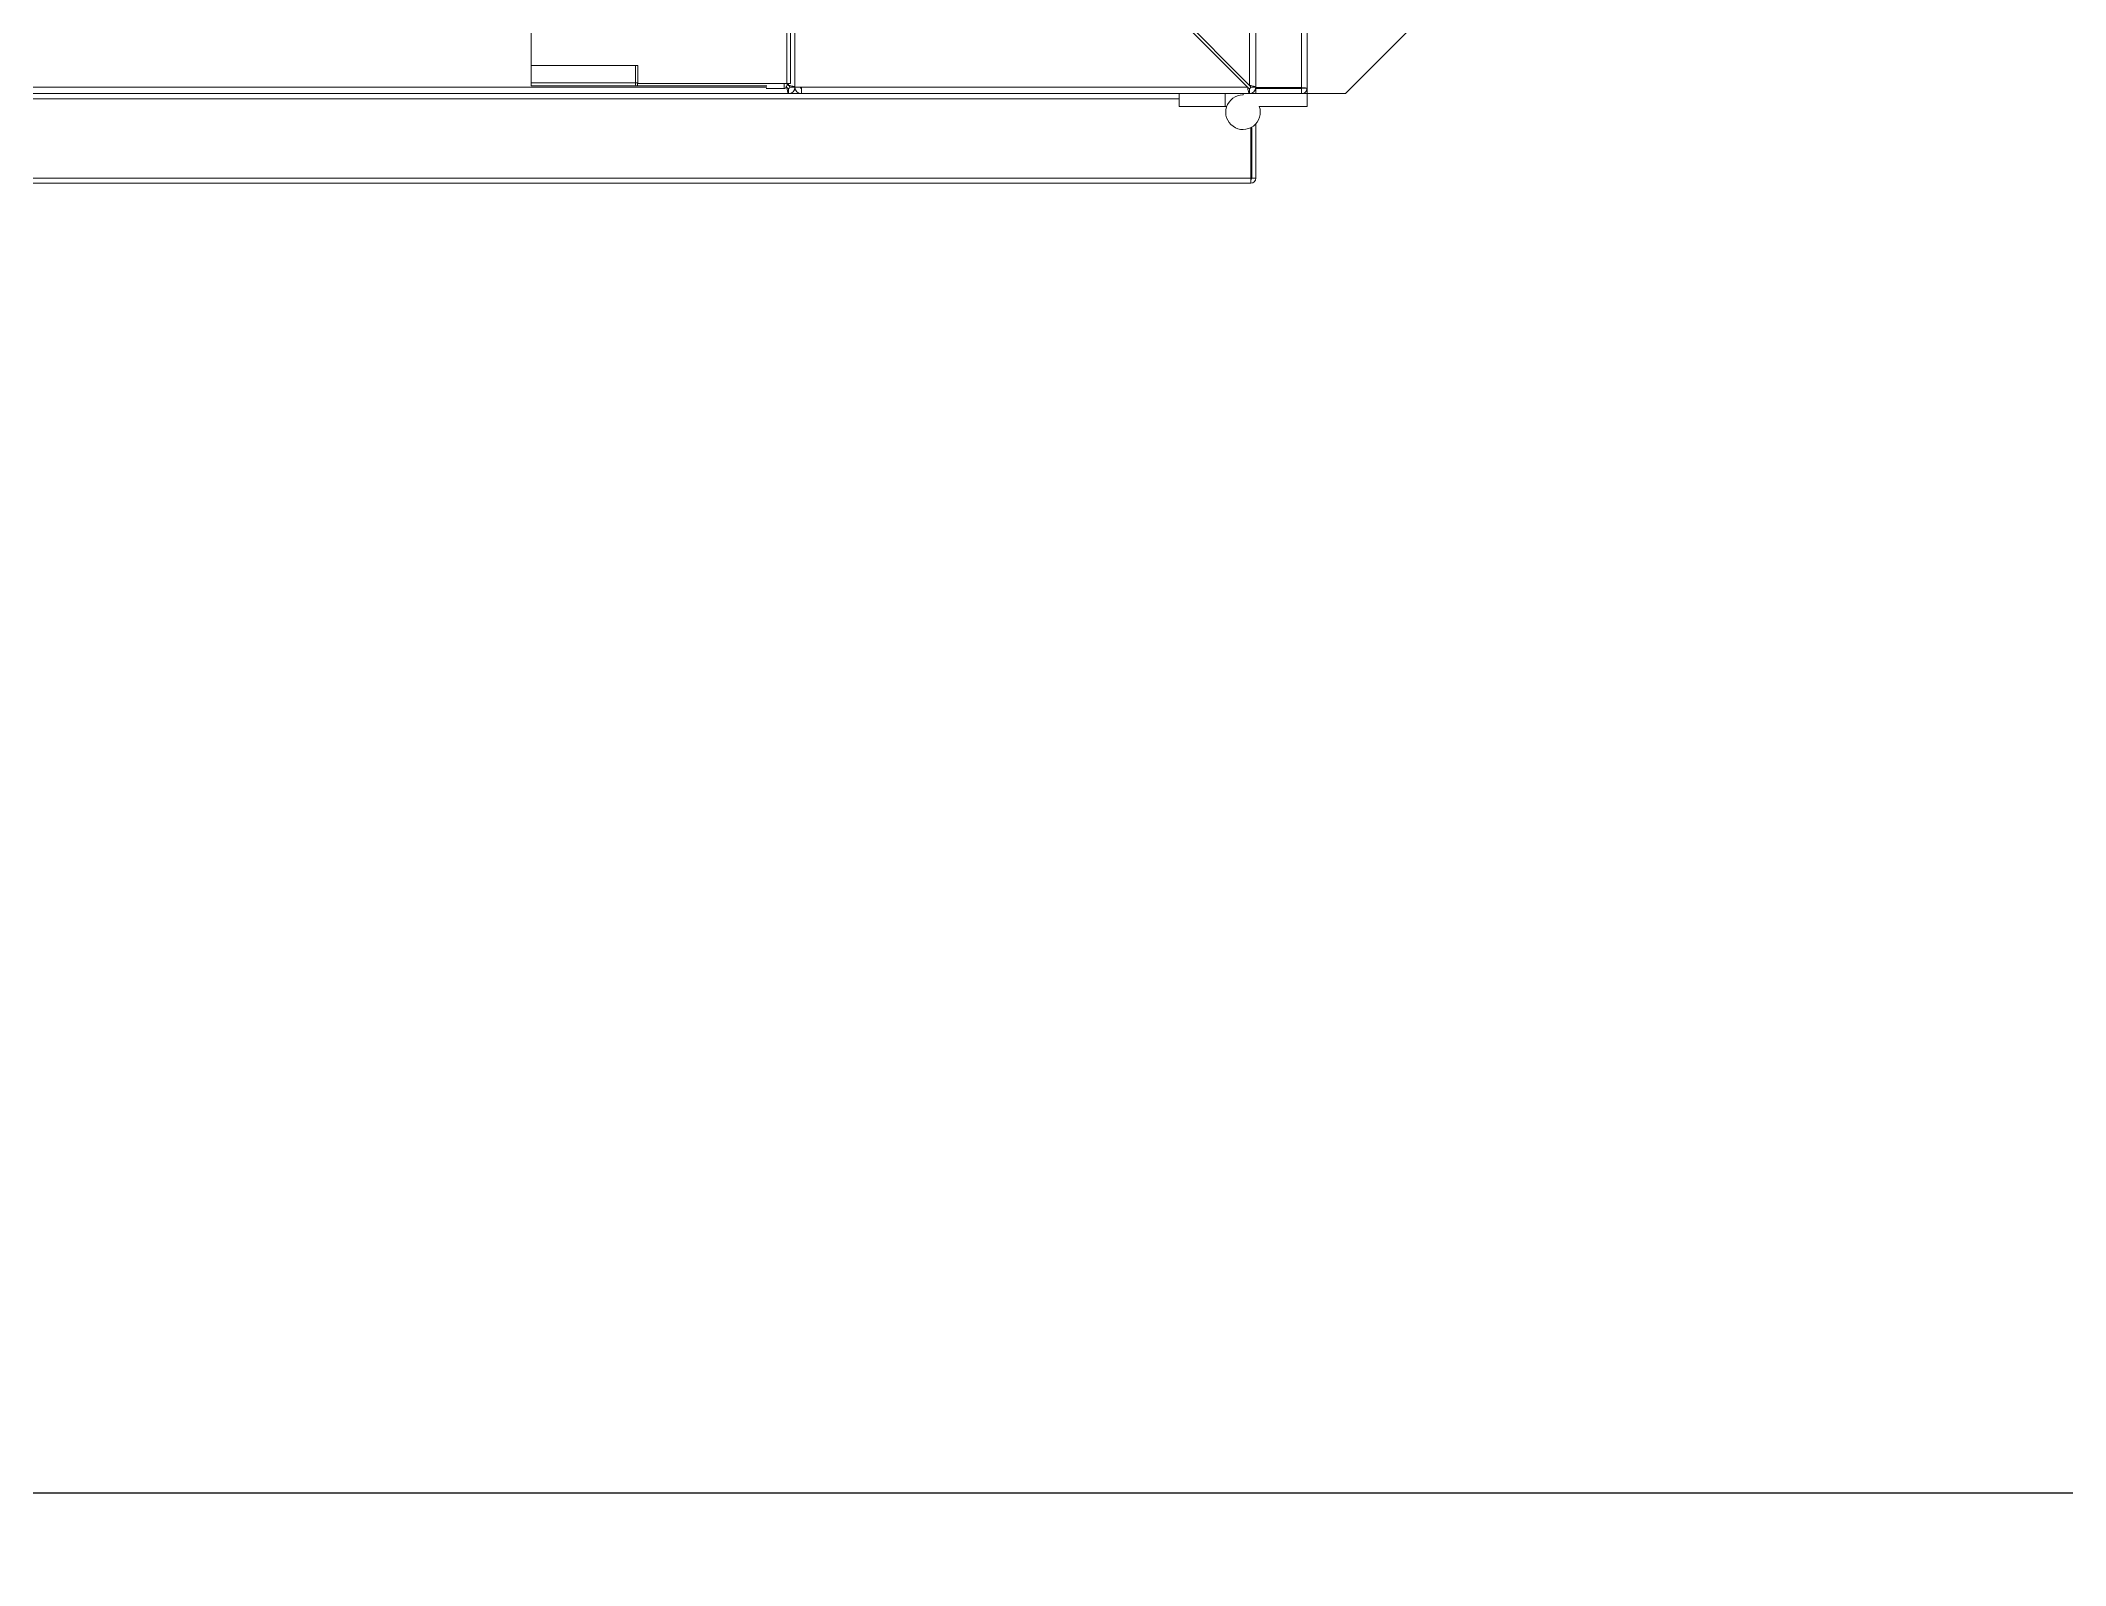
# Model space of a CAD drawing. Header units: millimetres. Extents: x 8553 to 64453, y 11523 to 72084.
# Drawn here: x 49306 to 49939, y 18717 to 19194 of the extents above; entities that cross this region are included whole.
import ezdxf

# ---------------------------------------------------------------- set-up
doc = ezdxf.new("R2010")
doc.units = ezdxf.units.MM
doc.header["$PDMODE"] = 35
for name, color, linetype in [('font_grey', 254, 'Continuous'), ('green', 122, 'Continuous'), ('grey', 254, 'Continuous')]:
    doc.layers.add(name, color=color, linetype=linetype)
doc.styles.get("Standard").update_dxf_attribs({"font": 'arial.ttf', "height": 150})
doc.dimstyles.new('ISO-25', dxfattribs={"dimtxt": 2.5, "dimasz": 2.5, "dimexe": 1.25, "dimexo": 0.625, "dimtad": 1, "dimtxsty": 'Standard', "dimcen": 2.5, "dimadec": 0, "dimazin": 0, "dimtfac": 1, "dimtmove": 0, "dimatfit": 3, "dimfxl": 0, "dimarcsym": 0})

# ---------------------------------------------------------------- blocks, each defined once
blk = doc.blocks.new('*D18')
at = {"layer": 'Defpoints', "color": 0, "transparency": 16777216}
for p in [(42148.12, 18739.98), (50558.12, 18739.98), (50558.12, 18266.19)]:
    blk.add_point(p, dxfattribs=at)
at = {"layer": 'font_grey', "color": 0, "lineweight": -2, "transparency": 16777216}
for p, q in [((42148.12, 18739.36), (42148.12, 18264.94)), ((50558.12, 18739.36), (50558.12, 18264.94)), ((42150.62, 18266.19), (50555.62, 18266.19))]:
    blk.add_line(p, q, dxfattribs=at)
at = {"layer": 'font_grey', "color": 0, "transparency": 16777216}
for points in [[(42150.62, 18266.6), (42150.62, 18265.77), (42148.12, 18266.19)], [(50555.62, 18266.6), (50555.62, 18265.77), (50558.12, 18266.19)]]:
    blk.add_solid(points, dxfattribs=at)
at = {"layer": 'font_grey', "color": 0, "transparency": 16777216, "insert": (46353.12, 18343.4), "char_height": 150, "attachment_point": 5}
blk.add_mtext('8410', dxfattribs=at)

msp = doc.modelspace()

# ---------------------------------------------------------------- linework, layer by layer
at = {"layer": 'green'}
msp.add_lwpolyline([(42148.115, 18739.984), (42148.115, 23239.984), (50558.115, 23239.984), (50558.115, 18739.984)], close=True, dxfattribs=at)
at = {"layer": 'grey', "linetype": 'Continuous', "lineweight": 15}
for p, q in [((49539.206, 19570.643), (49539.206, 19180.243)), ((49540.362, 19570.643), (49540.362, 19180.243)), ((49683.751, 19574.477), (49683.751, 19179.608)), ((49685.751, 19575.16), (49685.751, 19178.926)), ((49700.071, 19575.16), (49700.071, 19178.926)), ((49701.751, 19575.363), (49701.751, 19178.723)), ((49459.351, 19179.443), (49459.351, 19217.043)), ((49741.751, 19205.043), (49713.751, 19177.043)), ((49541.751, 19201.043), (49541.751, 19179.043)), ((49661.185, 19201.043), (49683.185, 19179.043)), ((49683.751, 19179.608), (49661.751, 19201.608)), ((49459.351, 19185.843), (49491.893, 19185.843)), ((49491.893, 19185.843), (49491.893, 19180.403)), ((49491.893, 19185.843), (49492.663, 19185.843)), ((49492.663, 19185.843), (49492.663, 19180.403)), ((49532.919, 19179.043), (48856.316, 19179.043)), ((49459.351, 19180.403), (49491.893, 19180.403)), ((49532.919, 19179.443), (49459.351, 19179.443)), ((49492.663, 19180.403), (49491.893, 19180.403)), ((49492.594, 19180.243), (49492.594, 19179.443)), ((49492.594, 19180.243), (49528.432, 19180.243)), ((49539.206, 19180.243), (49528.432, 19180.243)), ((49532.793, 19178.643), (49538.387, 19178.643)), ((49538.387, 19178.643), (49538.387, 19180.243)), ((49539.185, 19179.043), (49538.965, 19179.043)), ((49539.045, 19179.182), (49539.185, 19179.043)), ((49539.206, 19180.243), (49540.362, 19180.243)), ((49539.308, 19180.051), (49539.351, 19180.008)), ((49539.351, 19180.243), (49539.351, 19180.008)), ((49539.751, 19179.608), (49539.351, 19180.008)), ((49539.751, 19180.243), (49539.751, 19179.608)), ((49539.751, 19178.643), (49539.751, 19177.043)), ((49540.151, 19179.043), (49541.751, 19179.043)), ((49543.751, 19179.043), (49541.751, 19179.043)), ((49543.751, 19179.043), (49543.751, 19177.043)), ((49683.185, 19179.043), (49543.751, 19179.043)), ((49683.751, 19178.643), (49683.751, 19177.043)), ((49684.151, 19179.043), (49685.751, 19179.043)), ((49700.071, 19178.926), (49685.751, 19178.926)), ((49700.071, 19178.643), (49685.751, 19178.643)), ((49685.751, 19177.043), (49685.751, 19178.643)), ((49700.071, 19177.043), (49700.071, 19178.643)), ((49700.151, 19178.723), (49701.751, 19178.723)), ((49701.751, 19178.723), (49701.751, 19177.043)), ((49539.751, 19177.043), (48855.751, 19177.043)), ((49661.751, 19175.443), (48871.351, 19175.443)), ((49543.751, 19177.043), (49539.751, 19177.043)), ((49683.751, 19177.043), (49543.751, 19177.043)), ((49661.751, 19177.043), (49661.751, 19173.043)), ((49661.751, 19173.043), (49676.151, 19173.043)), ((49676.151, 19173.043), (49676.151, 19177.043)), ((49676.151, 19173.043), (49676.659, 19173.043)), ((49681.751, 19177.043), (49681.751, 19176.643)), ((49683.751, 19177.043), (49685.751, 19177.043)), ((49700.071, 19177.043), (49685.751, 19177.043)), ((49686.842, 19173.043), (49701.751, 19173.043)), ((49700.071, 19177.043), (49701.751, 19177.043)), ((49701.751, 19177.043), (49713.751, 19177.043)), ((49701.751, 19177.043), (49701.751, 19173.043)), ((49684.151, 19166.405), (49684.151, 19150.643)), ((49684.551, 19150.643), (49684.551, 19166.625)), ((49685.751, 19150.643), (49685.751, 19167.615)), ((48871.351, 19150.643), (49684.151, 19150.643)), ((49684.151, 19149.043), (48871.351, 19149.043)), ((49684.151, 19150.643), (49684.151, 19150.243)), ((49684.151, 19150.243), (49684.151, 19149.043)), ((49684.551, 19150.643), (49685.751, 19150.643))]:
    msp.add_line(p, q, dxfattribs=at)
at = {"layer": 'grey', "linetype": 'Continuous', "lineweight": 15, "flags": 128}
for points in [[(49492.663, 19180.403), (49492.665, 19180.371), (49492.669, 19180.341), (49492.676, 19180.314), (49492.686, 19180.29), (49492.698, 19180.27), (49492.711, 19180.255), (49492.725, 19180.246), (49492.74, 19180.243)], [(49538.387, 19178.643), (49538.575, 19178.681), (49538.756, 19178.795), (49538.922, 19178.98), (49539.068, 19179.228), (49539.188, 19179.532), (49539.277, 19179.877), (49539.331, 19180.243)]]:
    msp.add_lwpolyline(points, dxfattribs=at)
at = {"layer": 'grey', "linetype": 'Continuous', "lineweight": 15}
for centre, radius, start, end in [((49495.147, 19180.378), 3.254, 179.567171, 196.704834), ((49539.751, 19179.043), 2, 270, 0), ((49539.751, 19179.043), 0.4, 270, 0), ((49543.751, 19179.043), 2, 180, 270), ((49543.751, 19179.043), 0.4, 180, 270), ((49683.751, 19179.043), 2, 270, 0), ((49683.751, 19179.043), 0.4, 270, 0), ((49681.751, 19171.243), 5.4, 90, 19.471221), ((49684.151, 19150.643), 0.4, 270, 0), ((49684.151, 19150.643), 1.6, 270, 0)]:
    msp.add_arc(centre, radius, start, end, dxfattribs=at)
for points in [[(49539.185, 19179.043), (49539.226, 19178.814), (49539.308, 19178.357), (49539.432, 19177.751), (49539.555, 19177.298), (49539.662, 19177.072), (49539.727, 19177.051), (49539.751, 19177.043)], [(49541.751, 19179.043), (49541.728, 19179.084), (49541.682, 19179.166), (49541.326, 19179.29), (49540.804, 19179.413), (49540.244, 19179.52), (49539.883, 19179.584), (49539.751, 19179.608)], [(49683.185, 19179.043), (49683.226, 19178.814), (49683.308, 19178.357), (49683.432, 19177.751), (49683.555, 19177.298), (49683.662, 19177.072), (49683.727, 19177.051), (49683.751, 19177.043)], [(49685.751, 19179.043), (49685.728, 19179.084), (49685.682, 19179.166), (49685.326, 19179.29), (49684.804, 19179.413), (49684.244, 19179.52), (49683.883, 19179.584), (49683.751, 19179.608)]]:
    msp.add_open_spline(points, degree=3, knots=[0, 0, 0, 0, 0.2181749, 0.4363498, 0.6545151, 0.8726803, 1, 1, 1, 1], dxfattribs=at)
for points in [[(49539.185, 19179.043), (49539.232, 19178.99), (49539.326, 19178.885), (49539.468, 19178.753), (49539.609, 19178.661), (49539.703, 19178.649), (49539.751, 19178.643)], [(49540.151, 19179.043), (49540.145, 19179.09), (49540.133, 19179.184), (49540.04, 19179.326), (49539.908, 19179.467), (49539.803, 19179.561), (49539.751, 19179.608)], [(49683.185, 19179.043), (49683.232, 19178.99), (49683.326, 19178.885), (49683.468, 19178.753), (49683.609, 19178.661), (49683.703, 19178.649), (49683.751, 19178.643)], [(49684.151, 19179.043), (49684.145, 19179.09), (49684.133, 19179.184), (49684.04, 19179.326), (49683.908, 19179.467), (49683.803, 19179.561), (49683.751, 19179.608)], [(49701.751, 19178.723), (49701.725, 19178.74), (49701.675, 19178.773), (49701.286, 19178.824), (49700.731, 19178.875), (49700.291, 19178.909), (49700.071, 19178.926)], [(49700.151, 19178.723), (49700.149, 19178.74), (49700.147, 19178.773), (49700.129, 19178.824), (49700.102, 19178.875), (49700.081, 19178.909), (49700.071, 19178.926)], [(49700.071, 19177.043), (49700.291, 19177.068), (49700.731, 19177.118), (49701.286, 19177.507), (49701.675, 19178.062), (49701.725, 19178.503), (49701.751, 19178.723)], [(49700.071, 19178.643), (49700.081, 19178.644), (49700.102, 19178.646), (49700.129, 19178.665), (49700.147, 19178.691), (49700.149, 19178.712), (49700.151, 19178.723)]]:
    msp.add_open_spline(points, degree=3, dxfattribs=at)

# ---------------------------------------------------------------- dimensions: what is measured, and where the dimension line sits
at = {"layer": 'font_grey'}
dim = msp.add_linear_dim(base=(50558.115, 18266.186), p1=(42148.115, 18739.984), p2=(50558.115, 18739.984), dimstyle='ISO-25', dxfattribs=at)
dim.commit()
dim.dimension.update_dxf_attribs({"geometry": '*D18', "text_midpoint": (46353.115, 18343.397)})

doc.saveas('drawing.dxf')
